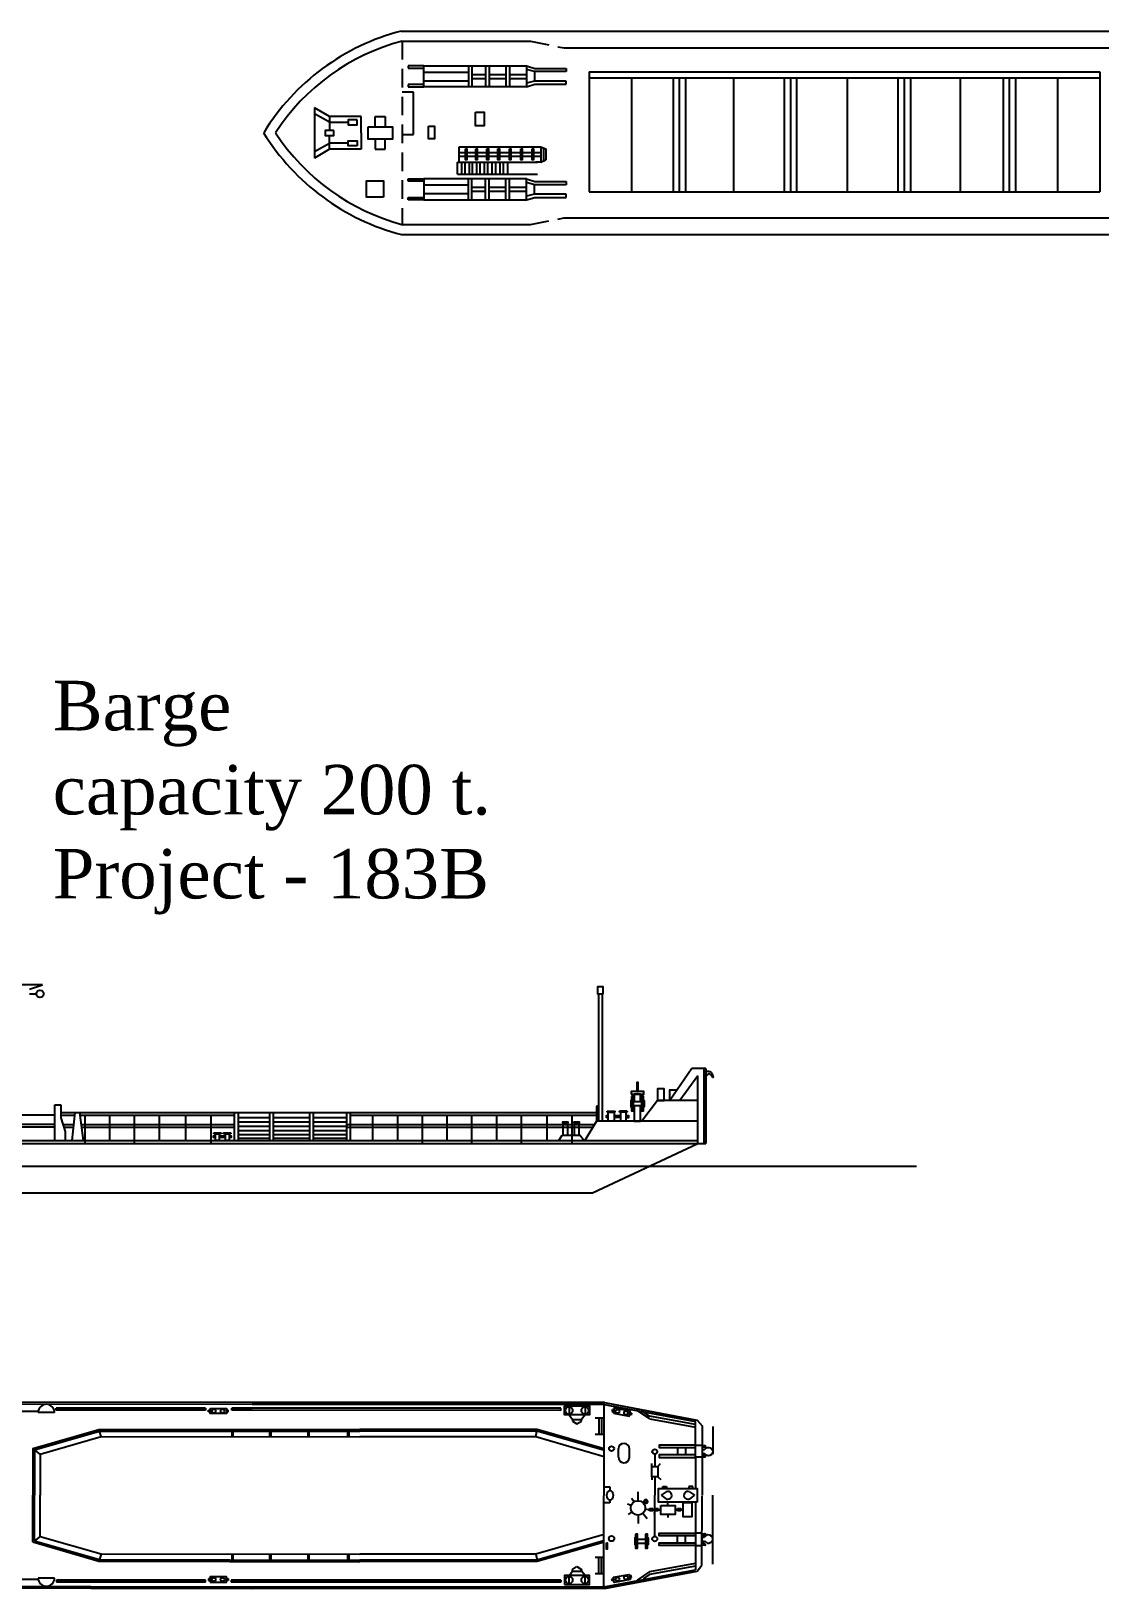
# Model space of a CAD drawing. Header units: millimetres. Extents: x 28 to 252, y -123 to 24.
# Drawn here: x 108.2 to 151.4, y -121.2 to -58.2 of the extents above; entities that cross this region are included whole.
import ezdxf

# ---------------------------------------------------------------- set-up
doc = ezdxf.new("R2010")
doc.units = ezdxf.units.MM
doc.linetypes.add('DASHED2', pattern=[0.375, 0.25, -0.125])
doc.layers.add('2', color=250, linetype='Continuous')
doc.styles.get("Standard").update_dxf_attribs({"font": 'times.ttf', "height": 2})

msp = doc.modelspace()

# ---------------------------------------------------------------- hatches: boundary and pattern name
at = {"layer": '2', "true_color": 0x000000}
h = msp.add_hatch(color=18, dxfattribs=at)
h.paths.add_polyline_path([(125.742, -63.003), (125.8, -63.003), (125.8, -63.445), (125.742, -63.445)])
h.paths.add_polyline_path([(126.163, -63.003), (126.221, -63.003), (126.221, -63.445), (126.163, -63.445)])
h.paths.add_polyline_path([(126.614, -63.003), (126.671, -63.003), (126.671, -63.445), (126.614, -63.445)])
h.paths.add_polyline_path([(127.061, -63.003), (127.118, -63.003), (127.118, -63.445), (127.061, -63.445)])
h.paths.add_polyline_path([(127.521, -63.003), (127.579, -63.003), (127.579, -63.445), (127.521, -63.445)])
h.paths.add_polyline_path([(127.985, -63.003), (128.042, -63.003), (128.042, -63.445), (127.985, -63.445)])
h.paths.add_polyline_path([(128.437, -63.003), (128.495, -63.003), (128.495, -63.445), (128.437, -63.445)])

# ---------------------------------------------------------------- linework, layer by layer
at = {"layer": '2', "color": 18, "true_color": 0x000000}
for p, q in [((123.146, -58.249), (163.142, -58.249)), ((123.197, -58.649), (128.376, -58.649)), ((129.732, -58.928), (152.342, -58.928)), ((124.069, -59.645), (123.437, -59.645)), ((123.437, -59.645), (123.437, -59.743)), ((123.437, -59.743), (124.069, -59.743)), ((124.069, -59.645), (128.209, -59.645)), ((124.069, -60.503), (124.069, -59.645)), ((125.866, -59.645), (125.866, -60.503)), ((126.009, -59.645), (126.009, -60.503)), ((126.561, -59.645), (126.561, -60.503)), ((126.703, -59.645), (126.703, -60.503)), ((127.378, -59.645), (127.378, -60.503)), ((127.52, -59.645), (127.52, -60.503)), ((128.209, -59.645), (128.209, -60.503)), ((128.209, -59.645), (128.55, -59.752)), ((128.55, -59.752), (129.817, -59.752)), ((129.817, -59.752), (129.817, -59.885)), ((123.437, -60.405), (123.437, -60.503)), ((124.069, -60.405), (123.437, -60.405)), ((124.069, -59.906), (125.866, -59.906)), ((124.069, -60.257), (125.866, -60.257)), ((126.009, -60), (126.561, -60)), ((126.009, -60.16), (126.561, -60.16)), ((126.703, -60), (127.378, -60)), ((126.703, -60.16), (127.378, -60.16)), ((127.52, -60), (128.209, -60)), ((127.52, -60.16), (128.209, -60.16)), ((128.538, -59.885), (128.209, -59.803)), ((128.538, -60.263), (128.209, -60.345)), ((128.209, -60.503), (128.55, -60.397)), ((129.817, -59.885), (128.538, -59.885)), ((128.538, -59.885), (128.538, -60.263)), ((129.817, -60.263), (128.538, -60.263)), ((128.55, -60.397), (129.817, -60.397)), ((129.817, -60.397), (129.817, -60.263)), ((130.739, -59.895), (151.367, -59.895)), ((130.739, -59.895), (130.747, -64.739)), ((130.74, -60.129), (151.367, -60.129)), ((132.451, -60.129), (132.451, -64.739)), ((134.131, -60.129), (134.131, -64.739)), ((134.383, -60.129), (134.384, -64.739)), ((134.636, -60.129), (134.636, -64.739)), ((136.571, -60.129), (136.571, -64.739)), ((138.618, -60.129), (138.618, -64.739)), ((138.87, -60.129), (138.87, -64.739)), ((139.123, -60.129), (139.123, -64.739)), ((141.165, -60.129), (141.165, -64.739)), ((143.215, -60.129), (143.216, -64.739)), ((143.468, -60.129), (143.468, -64.739)), ((143.72, -60.129), (143.721, -64.739)), ((145.721, -60.129), (145.721, -64.739)), ((147.459, -60.129), (147.46, -64.739)), ((147.712, -60.129), (147.712, -64.739)), ((147.964, -60.129), (147.965, -64.739)), ((149.659, -60.129), (149.659, -64.739)), ((151.367, -59.895), (151.367, -64.739)), ((123.644, -60.709), (123.197, -60.709)), ((123.437, -60.503), (124.069, -60.503)), ((123.644, -62.421), (123.644, -60.709)), ((128.209, -60.503), (124.069, -60.503)), ((120.254, -61.697), (119.647, -61.34)), ((119.647, -61.34), (119.647, -63.375)), ((120.254, -61.929), (119.647, -61.591)), ((121.54, -61.697), (120.254, -61.697)), ((120.254, -61.697), (120.254, -62.264)), ((121.014, -61.937), (120.254, -61.937)), ((121.54, -62.357), (121.54, -61.697)), ((122.099, -62.111), (122.099, -61.7)), ((122.099, -61.7), (122.504, -61.7)), ((122.504, -61.7), (122.504, -62.111)), ((120.254, -62.786), (119.647, -63.123)), ((120.254, -63.018), (120.254, -62.462)), ((121.014, -62.778), (120.254, -62.778)), ((121.54, -62.357), (121.54, -63.018)), ((122.099, -62.604), (122.099, -63.015)), ((122.504, -63.015), (122.504, -62.604)), ((123.197, -62.421), (123.644, -62.421)), ((125.499, -63.535), (125.499, -62.917)), ((125.499, -62.917), (128.787, -62.917)), ((128.787, -62.917), (128.787, -63.537)), ((128.787, -62.917), (128.996, -63.009)), ((120.254, -63.018), (119.647, -63.375)), ((121.54, -63.018), (120.254, -63.018)), ((122.099, -63.015), (122.504, -63.015)), ((125.425, -64.029), (125.425, -63.535)), ((125.425, -63.535), (128.653, -63.535)), ((125.499, -63.146), (128.787, -63.146)), ((125.499, -63.299), (128.787, -63.299)), ((125.583, -63.535), (125.583, -64.029)), ((125.733, -64.029), (125.733, -63.535)), ((125.891, -63.535), (125.891, -64.029)), ((126.035, -64.029), (126.035, -63.535)), ((126.193, -63.535), (126.193, -64.029)), ((126.343, -64.029), (126.343, -63.535)), ((126.5, -63.535), (126.5, -64.029)), ((126.657, -64.029), (126.657, -63.535)), ((126.814, -63.535), (126.814, -64.029)), ((126.976, -64.029), (126.976, -63.535)), ((127.133, -63.535), (127.133, -64.029)), ((127.289, -64.029), (127.289, -63.535)), ((127.447, -63.535), (127.447, -64.029)), ((128.787, -63.537), (128.589, -63.535)), ((128.789, -63.537), (128.997, -63.443)), ((128.893, -62.964), (128.893, -63.49)), ((128.996, -63.009), (128.997, -63.443)), ((125.425, -64.029), (128.653, -64.029)), ((123.437, -64.31), (123.437, -64.212)), ((123.437, -64.212), (124.069, -64.212)), ((124.069, -64.31), (123.437, -64.31)), ((124.069, -64.212), (124.069, -65.07)), ((128.209, -64.212), (124.069, -64.212)), ((124.069, -64.458), (125.866, -64.458)), ((124.069, -64.809), (125.866, -64.809)), ((125.866, -65.07), (125.866, -64.212)), ((126.009, -65.07), (126.009, -64.212)), ((126.009, -64.555), (126.561, -64.555)), ((126.009, -64.715), (126.561, -64.715)), ((126.561, -65.07), (126.561, -64.212)), ((126.703, -65.07), (126.703, -64.212)), ((126.703, -64.555), (127.378, -64.555)), ((126.703, -64.715), (127.378, -64.715)), ((127.378, -65.07), (127.378, -64.212)), ((127.52, -65.07), (127.52, -64.212)), ((127.52, -64.555), (128.209, -64.555)), ((127.52, -64.715), (128.209, -64.715)), ((128.209, -64.212), (128.55, -64.318)), ((128.209, -65.07), (128.209, -64.212)), ((128.538, -64.452), (128.209, -64.369)), ((128.538, -64.83), (128.538, -64.452)), ((129.817, -64.452), (128.538, -64.452)), ((128.55, -64.318), (129.817, -64.318)), ((129.817, -64.318), (129.817, -64.452)), ((130.747, -64.739), (151.367, -64.739)), ((123.437, -64.972), (124.069, -64.972)), ((123.437, -65.07), (123.437, -64.972)), ((124.069, -65.07), (123.437, -65.07)), ((124.069, -65.07), (128.209, -65.07)), ((128.538, -64.83), (128.209, -64.912)), ((128.209, -65.07), (128.55, -64.963)), ((129.817, -64.83), (128.538, -64.83)), ((128.55, -64.963), (129.817, -64.963)), ((129.817, -64.963), (129.817, -64.83)), ((123.197, -66.066), (128.376, -66.066)), ((129.732, -65.787), (152.342, -65.787)), ((123.159, -66.469), (162.998, -66.469)), ((108.663, -96.776), (105.148, -96.776)), ((108.139, -96.949), (108.663, -96.776)), ((108.139, -97.142), (108.414, -97.142)), ((131.135, -102.279), (131.135, -97.162)), ((131.265, -97.162), (131.265, -102.279)), ((134.884, -100.157), (134.007, -101.454)), ((135.128, -100.451), (134.4, -101.454)), ((135.456, -100.157), (134.884, -100.157)), ((135.128, -101.454), (135.128, -100.451)), ((135.382, -103.182), (135.382, -100.157)), ((135.456, -100.157), (135.456, -103.182)), ((134.292, -101.033), (133.976, -101.033)), ((134.007, -101.454), (134.007, -101.033)), ((109.167, -101.625), (109.404, -101.624)), ((109.167, -103.071), (109.167, -101.625)), ((109.404, -101.624), (109.404, -102.146)), ((109.404, -101.933), (113.821, -101.933)), ((109.857, -103.071), (109.986, -101.933)), ((109.986, -101.933), (110.326, -101.933)), ((110.165, -101.933), (110.311, -103.071)), ((113.807, -101.933), (123.872, -101.933)), ((116.406, -101.933), (116.406, -103.072)), ((116.564, -101.933), (116.563, -103.071)), ((117.836, -101.933), (117.835, -103.071)), ((117.978, -101.933), (117.978, -103.071)), ((119.453, -101.933), (119.453, -103.072)), ((119.596, -101.933), (119.596, -103.072)), ((120.949, -101.933), (120.949, -103.072)), ((121.092, -101.933), (121.092, -103.072)), ((123.742, -101.933), (131.045, -101.934)), ((131.135, -101.673), (131.045, -101.673)), ((131.045, -101.673), (131.045, -102.279)), ((131.476, -101.878), (131.796, -101.878)), ((131.476, -101.918), (131.476, -101.878)), ((131.516, -101.918), (131.476, -101.918)), ((131.516, -101.918), (131.756, -101.918)), ((131.516, -102.278), (131.516, -101.918)), ((131.756, -101.918), (131.796, -101.918)), ((131.756, -101.918), (131.756, -102.278)), ((131.796, -101.918), (131.796, -101.878)), ((131.964, -101.918), (131.964, -101.878)), ((132.284, -101.878), (131.964, -101.878)), ((132.004, -101.918), (131.964, -101.918)), ((132.004, -101.918), (132.004, -102.278)), ((132.244, -101.918), (132.004, -101.918)), ((132.244, -101.918), (132.284, -101.918)), ((132.244, -102.278), (132.244, -101.918)), ((132.284, -101.878), (132.284, -101.918)), ((132.534, -101.663), (132.534, -101.491)), ((132.534, -101.491), (132.817, -101.491)), ((132.838, -101.663), (132.534, -101.663)), ((132.817, -101.491), (132.858, -101.491)), ((132.858, -101.663), (132.817, -101.663)), ((132.858, -101.491), (132.858, -101.663)), ((133.501, -101.454), (132.87, -102.279)), ((135.128, -101.454), (133.501, -101.454)), ((135.128, -103.182), (135.128, -101.454)), ((109.167, -102.043), (106.069, -102.043)), ((109.167, -102.419), (106.117, -102.419)), ((109.167, -102.53), (106.131, -102.53)), ((109.404, -102.044), (109.973, -102.044)), ((109.404, -102.146), (109.574, -102.707)), ((109.487, -102.418), (109.931, -102.418)), ((109.521, -102.53), (109.918, -102.53)), ((110.18, -102.044), (113.823, -102.044)), ((110.227, -102.418), (116.406, -102.418)), ((110.242, -102.53), (116.406, -102.53)), ((110.384, -103.182), (110.384, -102.044)), ((111.384, -103.071), (111.384, -102.044)), ((112.384, -103.182), (112.384, -102.044)), ((113.384, -103.071), (113.384, -102.044)), ((113.813, -102.044), (116.406, -102.044)), ((114.455, -103.072), (114.455, -102.044)), ((115.466, -102.044), (115.466, -103.182)), ((116.563, -102.307), (117.836, -102.307)), ((116.563, -102.487), (117.836, -102.487)), ((116.564, -102.134), (117.836, -102.134)), ((117.978, -102.134), (119.453, -102.134)), ((117.978, -102.307), (119.453, -102.307)), ((117.978, -102.487), (119.453, -102.487)), ((119.596, -102.134), (120.949, -102.134)), ((119.596, -102.307), (120.949, -102.307)), ((119.596, -102.487), (120.949, -102.487)), ((120.949, -102.418), (130.962, -102.418)), ((120.949, -102.53), (130.895, -102.53)), ((121.092, -102.044), (123.884, -102.044)), ((122.011, -103.07), (122.011, -102.044)), ((123.011, -103.07), (123.011, -102.044)), ((123.718, -102.044), (131.045, -102.045)), ((124.011, -103.07), (124.011, -102.044)), ((124.011, -103.182), (124.011, -102.044)), ((125.011, -103.07), (125.011, -102.044)), ((126.011, -103.182), (126.011, -102.044)), ((127.011, -103.07), (127.011, -102.044)), ((128.011, -103.182), (128.011, -102.044)), ((129.05, -103.07), (129.05, -102.044)), ((130.05, -103.182), (130.05, -102.044)), ((131.045, -102.279), (130.573, -103.07)), ((135.122, -102.279), (131.045, -102.279)), ((107.461, -103.071), (112.253, -103.071)), ((107.492, -103.182), (113.822, -103.182)), ((109.574, -102.707), (109.574, -103.071)), ((112.253, -103.071), (113.822, -103.071)), ((113.812, -103.071), (114.528, -103.071)), ((113.812, -103.182), (123.954, -103.182)), ((114.376, -103.071), (121.464, -103.072)), ((115.586, -102.796), (115.586, -102.761)), ((115.586, -102.761), (115.877, -102.761)), ((115.877, -102.796), (115.586, -102.796)), ((115.877, -102.761), (115.877, -102.796)), ((115.978, -102.761), (116.27, -102.761)), ((115.978, -102.796), (115.978, -102.761)), ((116.27, -102.796), (115.978, -102.796)), ((116.27, -102.761), (116.27, -102.796)), ((116.563, -102.657), (117.836, -102.657)), ((116.563, -102.819), (117.836, -102.819)), ((116.563, -102.971), (117.835, -102.971)), ((117.978, -102.657), (119.453, -102.657)), ((117.978, -102.819), (119.453, -102.819)), ((117.978, -102.971), (119.453, -102.971)), ((119.596, -102.657), (120.949, -102.657)), ((119.596, -102.819), (120.949, -102.819)), ((119.596, -102.971), (120.949, -102.971)), ((121.464, -103.072), (122.972, -103.07)), ((122.972, -103.07), (123.931, -103.07)), ((123.694, -103.182), (128.992, -103.182)), ((123.7, -103.07), (125.34, -103.07)), ((123.706, -103.182), (128.105, -103.182)), ((125.34, -103.07), (129.035, -103.07)), ((128.954, -103.182), (135.456, -103.182)), ((128.954, -103.182), (129.534, -103.182)), ((128.967, -103.182), (130.534, -103.182)), ((128.968, -103.07), (135.128, -103.07)), ((128.992, -103.182), (131.534, -103.182)), ((129.518, -103.07), (129.649, -102.848)), ((129.649, -102.848), (130.37, -102.848)), ((130.522, -103.071), (130.37, -102.848)), ((130.875, -105.179), (135.128, -103.182)), ((92.111, -104.108), (143.96, -104.108)), ((103.243, -105.179), (113.822, -105.179)), ((113.813, -105.179), (130.875, -105.179)), ((115.246, -113.883), (109.222, -113.883)), ((109.222, -113.963), (109.222, -113.883)), ((115.246, -113.883), (115.246, -113.964)), ((129.596, -113.883), (116.315, -113.883)), ((116.315, -113.964), (116.315, -113.883)), ((129.596, -113.974), (129.596, -113.883)), ((129.932, -113.788), (129.932, -114.155)), ((130.576, -113.788), (130.576, -114.155)), ((131.341, -121.1), (131.343, -113.726)), ((131.353, -113.726), (135.031, -114.417)), ((131.36, -113.656), (135.105, -114.36)), ((107.614, -114.007), (108.493, -114.007)), ((109.155, -114.055), (108.489, -114.055)), ((115.366, -114.031), (115.366, -113.954)), ((115.366, -113.954), (115.434, -113.954)), ((115.434, -114.031), (115.366, -114.031)), ((116.158, -113.954), (116.09, -113.954)), ((116.09, -114.031), (116.158, -114.031)), ((116.158, -114.031), (116.158, -113.954)), ((129.929, -114.155), (130.071, -114.339)), ((130.071, -114.339), (130.433, -114.339)), ((130.071, -114.339), (130.071, -114.404)), ((130.071, -114.404), (130.241, -114.519)), ((130.241, -114.519), (130.432, -114.407)), ((130.432, -114.407), (130.432, -114.339)), ((130.576, -114.155), (130.433, -114.339)), ((131.343, -114.284), (130.98, -114.284)), ((131.13, -114.284), (131.13, -114.942)), ((131.244, -114.284), (131.244, -114.942)), ((131.679, -113.936), (131.665, -114.012)), ((131.665, -114.012), (131.731, -114.024)), ((131.745, -113.948), (131.679, -113.936)), ((132.442, -114.158), (132.376, -114.145)), ((132.39, -114.07), (132.457, -114.082)), ((132.457, -114.082), (132.442, -114.158)), ((133.189, -114.313), (132.676, -113.974)), ((133.185, -114.198), (132.92, -114.02)), ((135.032, -114.542), (133.185, -114.198)), ((133.189, -114.313), (135.034, -114.65)), ((135.034, -115.374), (135.031, -114.417)), ((135.105, -114.36), (135.303, -114.6)), ((108.275, -115.513), (110.945, -114.745)), ((108.335, -115.558), (110.962, -114.805)), ((108.575, -115.736), (111.028, -115.03)), ((110.945, -114.745), (121.478, -114.743)), ((110.962, -114.805), (121.478, -114.803)), ((111.028, -115.03), (110.962, -114.805)), ((111.028, -115.03), (121.478, -115.043)), ((116.318, -114.804), (116.318, -115.037)), ((116.358, -114.804), (116.358, -115.037)), ((117.836, -114.804), (117.835, -115.038)), ((117.886, -114.804), (117.886, -115.038)), ((119.378, -114.803), (119.377, -115.04)), ((119.419, -114.803), (119.419, -115.04)), ((121, -115.042), (121, -114.803)), ((121.042, -114.803), (121.042, -115.043)), ((128.638, -114.745), (121.478, -114.743)), ((128.629, -114.805), (121.478, -114.803)), ((128.59, -115.043), (121.478, -115.043)), ((128.59, -115.043), (128.629, -114.805)), ((131.343, -115.847), (128.59, -115.043)), ((131.326, -115.583), (128.629, -114.805)), ((131.343, -115.526), (128.638, -114.745)), ((131.343, -114.942), (130.98, -114.942)), ((135.303, -114.6), (135.313, -117.399)), ((108.275, -115.513), (108.275, -117.399)), ((108.575, -115.736), (108.335, -115.558)), ((108.335, -115.558), (108.335, -117.399)), ((108.575, -115.736), (108.575, -117.399)), ((131.922, -115.856), (131.922, -115.515)), ((132.37, -115.874), (132.37, -115.533)), ((133.392, -115.736), (133.392, -116.235)), ((134.305, -115.475), (134.305, -115.766)), ((134.633, -115.475), (134.633, -115.766)), ((135.307, -115.544), (135.396, -115.544)), ((135.307, -115.71), (135.396, -115.71)), ((133.271, -116.235), (133.271, -116.114)), ((133.512, -116.235), (133.627, -116.12)), ((135.034, -115.862), (135.034, -117.12)), ((133.271, -116.652), (133.271, -116.776)), ((133.392, -116.652), (133.392, -117.399)), ((133.512, -116.652), (133.632, -116.764)), ((108.275, -119.286), (108.275, -117.399)), ((108.335, -119.241), (108.335, -117.399)), ((108.575, -119.062), (108.575, -117.399)), ((131.342, -117.061), (131.583, -117.061)), ((131.583, -117.061), (131.583, -117.205)), ((131.583, -117.593), (131.583, -117.704)), ((132.556, -117.663), (132.456, -117.531)), ((132.721, -117.617), (132.722, -117.264)), ((132.931, -117.712), (132.968, -117.68)), ((133.392, -119.062), (133.392, -117.399)), ((133.85, -117.256), (133.652, -117.399)), ((133.652, -117.399), (133.826, -117.528)), ((133.714, -117.12), (133.714, -117.051)), ((133.714, -117.051), (133.873, -117.051)), ((133.873, -117.051), (133.873, -117.12)), ((134.773, -117.051), (134.773, -117.12)), ((134.932, -117.051), (134.773, -117.051)), ((134.796, -117.256), (134.994, -117.399)), ((134.994, -117.399), (134.82, -117.528)), ((134.932, -117.12), (134.932, -117.051)), ((135.299, -120.226), (135.308, -117.427)), ((135.741, -120.178), (135.741, -117.399)), ((131.583, -117.704), (131.342, -117.704)), ((132.439, -117.807), (132.288, -117.76)), ((132.467, -118.07), (132.314, -118.174)), ((132.726, -118.205), (132.723, -118.533)), ((133.079, -118.353), (132.91, -118.131)), ((132.988, -117.705), (132.951, -117.737)), ((133.006, -117.952), (133.185, -117.985)), ((133.181, -117.958), (133.181, -117.934)), ((133.181, -117.934), (133.315, -117.934)), ((133.181, -118.033), (133.181, -118.011)), ((133.315, -118.033), (133.181, -118.033)), ((133.282, -117.986), (133.423, -117.986)), ((133.315, -117.934), (133.315, -117.959)), ((133.315, -118.011), (133.315, -118.033)), ((133.384, -118.094), (133.384, -118.069)), ((133.384, -118.169), (133.384, -118.146)), ((133.393, -117.934), (133.527, -117.934)), ((133.527, -118.033), (133.393, -118.033)), ((133.501, -117.986), (133.636, -117.986)), ((133.527, -117.934), (133.527, -117.959)), ((133.527, -118.011), (133.527, -118.033)), ((133.924, -117.809), (133.924, -117.683)), ((133.924, -118.172), (133.924, -118.299)), ((134.211, -117.983), (134.337, -117.983)), ((134.316, -117.959), (134.316, -117.934)), ((134.316, -117.934), (134.449, -117.934)), ((134.316, -118.033), (134.316, -118.011)), ((134.449, -118.033), (134.316, -118.033)), ((134.425, -117.983), (134.54, -117.983)), ((134.449, -117.934), (134.449, -117.959)), ((134.449, -118.011), (134.449, -118.033)), ((135.034, -117.683), (135.034, -118.932)), ((108.275, -119.286), (110.944, -120.057)), ((108.575, -119.062), (108.335, -119.241)), ((108.335, -119.241), (110.961, -119.999)), ((108.575, -119.062), (111.028, -119.769)), ((131.343, -118.978), (128.59, -119.782)), ((131.326, -119.241), (128.628, -120.021)), ((131.343, -119.299), (128.638, -120.08)), ((134.305, -119.323), (134.305, -119.033)), ((134.633, -119.323), (134.633, -119.033)), ((135.034, -119.424), (135.034, -120.407)), ((135.307, -119.088), (135.396, -119.088)), ((135.307, -119.255), (135.396, -119.255)), ((110.944, -120.057), (121.478, -120.082)), ((111.028, -119.769), (110.961, -119.999)), ((110.961, -119.999), (121.478, -120.022)), ((111.028, -119.769), (121.478, -119.782)), ((116.318, -119.782), (116.318, -120.015)), ((116.358, -119.782), (116.358, -120.015)), ((117.836, -119.782), (117.835, -120.017)), ((117.886, -119.782), (117.886, -120.017)), ((119.378, -119.782), (119.377, -120.019)), ((119.419, -119.782), (119.419, -120.019)), ((121, -120.021), (121, -119.782)), ((121.042, -119.782), (121.042, -120.021)), ((128.59, -119.782), (121.478, -119.782)), ((128.628, -120.021), (121.478, -120.022)), ((128.638, -120.08), (121.478, -120.082)), ((128.59, -119.782), (128.638, -120.021)), ((131.343, -119.908), (130.98, -119.908)), ((131.13, -120.566), (131.13, -119.908)), ((131.244, -120.566), (131.244, -119.908)), ((133.189, -120.485), (135.034, -120.148)), ((107.614, -120.792), (108.493, -120.792)), ((109.155, -120.743), (108.489, -120.743)), ((115.434, -120.768), (115.366, -120.768)), ((115.366, -120.768), (115.366, -120.845)), ((116.09, -120.767), (116.158, -120.767)), ((116.158, -120.767), (116.158, -120.844)), ((129.596, -120.824), (129.596, -120.915)), ((129.929, -120.643), (130.071, -120.46)), ((129.932, -121.01), (129.932, -120.643)), ((130.071, -120.394), (130.241, -120.279)), ((130.071, -120.46), (130.071, -120.394)), ((130.071, -120.46), (130.433, -120.46)), ((130.241, -120.279), (130.432, -120.391)), ((130.432, -120.391), (130.432, -120.46)), ((130.576, -120.643), (130.433, -120.46)), ((130.576, -121.01), (130.576, -120.643)), ((131.343, -120.566), (130.98, -120.566)), ((131.349, -121.1), (135.034, -120.407)), ((131.356, -121.17), (135.101, -120.466)), ((131.665, -120.787), (131.731, -120.774)), ((131.679, -120.862), (131.665, -120.787)), ((132.442, -120.641), (132.376, -120.653)), ((132.39, -120.729), (132.457, -120.716)), ((132.457, -120.716), (132.442, -120.641)), ((133.189, -120.485), (132.676, -120.824)), ((133.185, -120.6), (132.92, -120.778)), ((135.032, -120.257), (133.185, -120.6)), ((135.101, -120.466), (135.299, -120.226)), ((109.233, -120.835), (109.233, -120.915)), ((115.246, -120.915), (109.233, -120.915)), ((115.246, -120.915), (115.246, -120.835)), ((115.366, -120.845), (115.434, -120.845)), ((116.158, -120.844), (116.09, -120.844)), ((116.287, -120.835), (116.287, -120.915)), ((129.596, -120.915), (116.287, -120.915)), ((131.745, -120.85), (131.679, -120.862))]:
    msp.add_line(p, q, dxfattribs=at)
at = {"layer": '2', "color": 18, "linetype": 'DASHED2', "ltscale": 3, "true_color": 0x000000}
for p, q in [((123.197, -58.649), (123.197, -66.069)), ((128.376, -58.649), (129.732, -58.928)), ((128.376, -66.066), (129.732, -65.787))]:
    msp.add_line(p, q, dxfattribs=at)
at = {"layer": '2', "color": 18, "true_color": 0x000000}
for points in [[(126.149, -61.522), (126.5, -61.522), (126.5, -62.07), (126.149, -62.07)], [(120.431, -62.264), (120.077, -62.264), (120.077, -62.462), (120.431, -62.462)], [(121.368, -61.838), (121.014, -61.838), (121.014, -62.037), (121.368, -62.037)], [(121.814, -62.111), (122.797, -62.111), (122.797, -62.606), (121.814, -62.606)], [(124.26, -62.091), (124.492, -62.091), (124.492, -62.6), (124.26, -62.6)], [(121.368, -62.877), (121.014, -62.877), (121.014, -62.678), (121.368, -62.678)], [(125.742, -63.003), (125.8, -63.003), (125.8, -63.445), (125.742, -63.445)], [(126.163, -63.003), (126.221, -63.003), (126.221, -63.445), (126.163, -63.445)], [(126.614, -63.003), (126.671, -63.003), (126.671, -63.445), (126.614, -63.445)], [(127.061, -63.003), (127.118, -63.003), (127.118, -63.445), (127.061, -63.445)], [(127.521, -63.003), (127.579, -63.003), (127.579, -63.445), (127.521, -63.445)], [(127.985, -63.003), (128.042, -63.003), (128.042, -63.445), (127.985, -63.445)], [(128.437, -63.003), (128.495, -63.003), (128.495, -63.445), (128.437, -63.445)], [(122.438, -64.957), (121.756, -64.957), (121.756, -64.299), (122.438, -64.299)], [(131.3, -97.16), (131.096, -97.16), (131.096, -96.839), (131.3, -96.839)], [(132.437, -101.198), (132.95, -101.198), (132.95, -101.091), (132.437, -101.091)], [(132.459, -101.288), (132.459, -101.861), (132.534, -101.861), (132.534, -101.288)], [(132.665, -101.091), (132.727, -101.091), (132.727, -100.729), (132.665, -100.729)], [(132.858, -101.288), (132.858, -101.861), (132.933, -101.861), (132.933, -101.288)], [(133.501, -101.454), (133.777, -101.454), (133.777, -100.977), (133.501, -100.977)], [(132.459, -101.705), (132.459, -101.447), (132.427, -101.447), (132.427, -101.705)], [(132.933, -101.706), (132.933, -101.447), (132.964, -101.447), (132.964, -101.706)], [(129.661, -102.355), (129.9, -102.355), (129.9, -102.322), (129.661, -102.322)], [(129.679, -102.845), (129.879, -102.845), (129.879, -102.356), (129.679, -102.356)], [(130.12, -102.359), (130.359, -102.359), (130.359, -102.325), (130.12, -102.325)], [(130.141, -102.848), (130.341, -102.848), (130.341, -102.359), (130.141, -102.359)], [(115.805, -103.07), (115.658, -103.07), (115.658, -102.796), (115.805, -102.796)], [(116.201, -103.07), (116.053, -103.07), (116.053, -102.796), (116.201, -102.796)], [(115.434, -113.892), (116.09, -113.893), (116.09, -114.101), (115.434, -114.101)], [(129.747, -113.788), (130.757, -113.788), (130.757, -114.155), (129.747, -114.155)], [(131.72, -114.085), (132.365, -114.206), (132.403, -114.001), (131.758, -113.88)], [(135.034, -115.374), (133.575, -115.374), (133.575, -115.475), (135.034, -115.475)], [(135.034, -115.766), (133.575, -115.766), (133.575, -115.867), (135.034, -115.867)], [(135.308, -115.862), (135.034, -115.862), (135.034, -115.374), (135.308, -115.374)], [(133.271, -116.235), (133.512, -116.235), (133.512, -116.652), (133.271, -116.652)], [(135.104, -117.683), (133.542, -117.683), (133.542, -117.12), (135.104, -117.12)], [(133.636, -117.809), (134.211, -117.809), (134.211, -118.172), (133.636, -118.172)], [(134.54, -117.692), (134.896, -117.692), (134.896, -118.276), (134.54, -118.276)], [(135.034, -119.033), (133.575, -119.033), (133.575, -118.932), (135.034, -118.932)], [(135.308, -118.936), (135.034, -118.936), (135.034, -119.424), (135.308, -119.424)], [(131.445, -119.314), (131.474, -119.314), (131.474, -119.574), (131.445, -119.574)], [(132.621, -119.383), (132.621, -119.125), (132.59, -119.125), (132.59, -119.383)], [(132.621, -118.966), (132.621, -119.539), (132.697, -119.539), (132.697, -118.966)], [(132.697, -119.341), (132.697, -119.169), (133.02, -119.169), (133.02, -119.341)], [(133.02, -118.966), (133.02, -119.539), (133.096, -119.539), (133.096, -118.966)], [(133.096, -119.384), (133.096, -119.125), (133.126, -119.125), (133.126, -119.384)], [(135.034, -119.424), (133.575, -119.424), (133.575, -119.323), (135.034, -119.323)], [(115.434, -120.906), (116.09, -120.906), (116.09, -120.697), (115.434, -120.698)], [(129.747, -121.01), (130.757, -121.01), (130.757, -120.643), (129.747, -120.643)], [(131.72, -120.714), (132.365, -120.593), (132.403, -120.798), (131.758, -120.919)]]:
    msp.add_lwpolyline(points, close=True, dxfattribs=at)
for points in [[(132.817, -101.491), (132.817, -101.198), (132.561, -101.198), (132.561, -101.491)], [(132.561, -101.663), (132.561, -102.279), (132.817, -102.279), (132.817, -101.663)], [(131.516, -102.141), (131.442, -102.14), (131.442, -102.062), (131.516, -102.062)], [(131.756, -102.062), (132.004, -102.062)], [(132.004, -102.144), (131.756, -102.143)], [(132.244, -102.062), (132.327, -102.062), (132.327, -102.147), (132.244, -102.146)], [(115.658, -102.948), (115.574, -102.948), (115.574, -102.883), (115.658, -102.883)], [(115.805, -102.883), (116.053, -102.883)], [(116.053, -102.948), (115.805, -102.948)], [(116.201, -102.883), (116.28, -102.883), (116.28, -102.948), (116.201, -102.948)], [(117.127, -113.656), (104.06, -113.643)], [(117.127, -113.726), (104.066, -113.713)], [(131.36, -113.656), (117.127, -113.656)], [(131.353, -113.726), (117.127, -113.726)], [(115.246, -113.964), (109.222, -113.963)], [(117.127, -113.964), (116.315, -113.964)], [(129.596, -113.974), (117.127, -113.964)], [(135.741, -114.62), (135.742, -115.741)], [(133.076, -117.654), (132.999, -117.717), (132.955, -117.665), (133.03, -117.6)], [(133.072, -117.61), (133.072, -117.61)], [(135.741, -120.178), (135.742, -119.058)], [(129.596, -120.824), (117.127, -120.835)], [(117.127, -121.179), (104.083, -121.156)], [(117.127, -121.109), (104.089, -121.086)], [(115.246, -120.835), (109.233, -120.835)], [(117.127, -120.835), (116.287, -120.835)], [(131.349, -121.1), (117.127, -121.109)], [(131.356, -121.17), (117.127, -121.179)]]:
    msp.add_lwpolyline(points, dxfattribs=at)
for centre, radius in [((108.563, -97.142), 0.147), ((129.93, -113.974), 0.146), ((130.574, -113.974), 0.146), ((115.586, -113.998), 0.0775), ((115.932, -113.998), 0.0775), ((131.889, -114.009), 0.0775), ((132.228, -114.073), 0.0775), ((131.648, -115.514), 0.0991), ((133.392, -115.637), 0.0991), ((132.714, -117.911), 0.294), ((131.648, -119.149), 0.11), ((133.392, -119.161), 0.0991), ((115.586, -120.801), 0.0775), ((115.932, -120.8), 0.0775), ((129.93, -120.824), 0.146), ((130.574, -120.824), 0.146), ((131.889, -120.789), 0.0775), ((132.228, -120.726), 0.0775)]:
    msp.add_circle(centre, radius, dxfattribs=at)
for centre, radius, start, end in [((125.438, -67.145), 9.187, 104.44661, 148.59072), ((125.438, -67.145), 8.787, 104.77356, 146.97332), ((125.525, -57.45), 9.324, 211.75693, 255.29893), ((125.525, -57.45), 8.924, 213.35006, 254.9712), ((108.822, -114.056), 0.333, 0.19083, 179.80917), ((132.146, -115.526), 0.224, 358.17488, 177.26322), ((132.146, -115.863), 0.224, 178.17488, 357.26322), ((133.031, -117.647), 0.0775, 245.44658, 193.16177), ((133.045, -117.634), 0.0367, 327.24936, 113.26456), ((133.919, -117.399), 0.159, 232.22865, 115.69811), ((134.728, -117.399), 0.159, 64.30189, 307.77135), ((108.822, -120.742), 0.333, 180.19083, 359.80917)]:
    msp.add_arc(centre, radius, start, end, dxfattribs=at)
msp.add_ellipse((131.583, -117.399), major_axis=(0, -0.194), ratio=0.638024, dxfattribs=at)
for points in [[(135.456, -100.274), (135.666, -100.318), (135.741, -100.515), (135.6, -100.375), (135.456, -100.493)], [(135.308, -115.421), (135.364, -115.391), (135.441, -115.401), (135.385, -115.455), (135.308, -115.455)], [(135.308, -115.815), (135.364, -115.845), (135.441, -115.835), (135.385, -115.781), (135.308, -115.781)], [(135.396, -115.544), (135.576, -115.467), (135.741, -115.629), (135.55, -115.806), (135.396, -115.71)], [(135.308, -118.984), (135.364, -118.953), (135.441, -118.963), (135.385, -119.018), (135.308, -119.018)], [(135.308, -119.377), (135.364, -119.407), (135.441, -119.397), (135.385, -119.343), (135.308, -119.343)], [(135.396, -119.255), (135.576, -119.331), (135.741, -119.169), (135.55, -118.992), (135.396, -119.088)]]:
    msp.add_spline(points, degree=3, dxfattribs=at)

# ---------------------------------------------------------------- texts
for s, p in [('Barge', (109.079, -86.495)), ('capacity 200 t.', (109.079, -89.891)), ('Project - 183B', (109.079, -93.287))]:
    msp.add_text(s, height=2, dxfattribs=at).set_placement(p)

doc.saveas('drawing.dxf')
